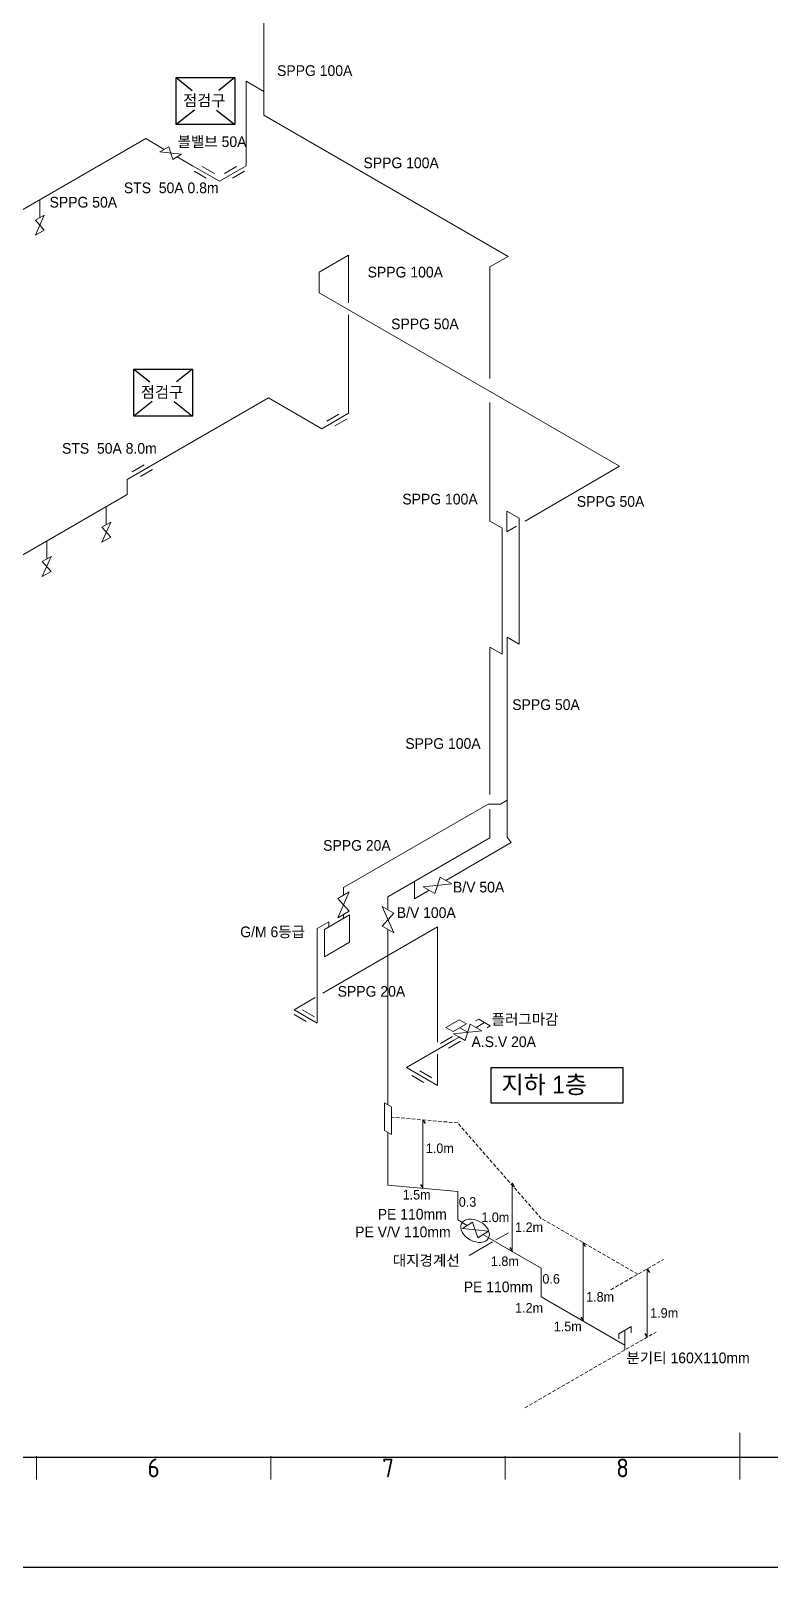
# Model space of a CAD drawing. Header units: millimetres. Extents: x 16332047 to 33387680, y -14835522 to -7015081.
# Drawn here: x 16701451 to 16717093, y -7685758 to -7653263 of the extents above; entities that cross this region are included whole.
import ezdxf
from ezdxf.enums import TextEntityAlignment as Align

# ---------------------------------------------------------------- set-up
doc = ezdxf.new("R2010")
doc.units = ezdxf.units.MM
doc.header["$LTSCALE"] = 300
doc.header["$MEASUREMENT"] = 0
doc.linetypes.add('HIDDEN', pattern=[0.375, 0.25, -0.125])
for name, color, linetype in [('3', 3, 'CONTINUOUS'), ('8', 8, 'CONTINUOUS'), ('A-HAT', 5, 'CONTINUOUS'), ('PIPE-N', 3, 'CONTINUOUS')]:
    doc.layers.add(name, color=color, linetype=linetype)
doc.layers.add('FRAME050', color=3, linetype='CONTINUOUS', lineweight=13)
doc.styles.add('GHD', font='')
doc.styles.add('ISOCP', font='isocp.shx', dxfattribs={"width": 1.1, "oblique": 30, "bigfont": 'whgtxt.shx'})
doc.styles.get('GHD').set_extended_font_data('Dotum')

msp = doc.modelspace()

# ---------------------------------------------------------------- linework, layer by layer
at = {"layer": '8'}
msp.add_lwpolyline([(16674448, -7685758), (16758448, -7685758), (16758448, -7626358), (16674448, -7626358)], close=True, dxfattribs=at)
at = {"layer": 'A-HAT', "color": 7}
for p, q in [((16704529, -7655247), (16704529, -7654253)), ((16704529, -7654253), (16704865, -7654524)), ((16705765, -7654253), (16705429, -7654524)), ((16704912, -7654940), (16704529, -7655247)), ((16705382, -7654940), (16705765, -7655247)), ((16703635, -7661414), (16703635, -7660420)), ((16703635, -7660420), (16703971, -7660690)), ((16704871, -7660420), (16704535, -7660690)), ((16704018, -7661106), (16703635, -7661414)), ((16704488, -7661106), (16704871, -7661414)), ((16709744, -7676297), (16709791, -7676375)), ((16709697, -7677665), (16709744, -7677744)), ((16711632, -7677631), (16711678, -7677710)), ((16711585, -7678999), (16711632, -7679078)), ((16713134, -7678892), (16713181, -7678971)), ((16714489, -7679445), (16714536, -7679524)), ((16713087, -7680472), (16713134, -7680551)), ((16714442, -7680813), (16714489, -7680892))]:
    msp.add_line(p, q, dxfattribs=at)
at = {"layer": 'A-HAT', "color": 7, "lineweight": 9}
for p, q in [((16710926, -7674169), (16710864, -7674205)), ((16710871, -7674343), (16711048, -7674240)), ((16711171, -7674311), (16711108, -7674347))]:
    msp.add_line(p, q, dxfattribs=at)
at = {"layer": 'A-HAT', "color": 1}
msp.add_line((16676776, -7683431), (16756121, -7683431), dxfattribs=at)
at = {"layer": 'A-HAT', "color": 7}
for points in [[(16704529, -7654253), (16705765, -7654253), (16705765, -7655247), (16704529, -7655247)], [(16703635, -7660420), (16704871, -7660420), (16704871, -7661414), (16703635, -7661414)]]:
    msp.add_lwpolyline(points, close=True, dxfattribs=at)
at = {"layer": 'FRAME050'}
for p, q in [((16716448, -7682913), (16716448, -7683905)), ((16701571, -7683409), (16701571, -7683905)), ((16706530, -7683409), (16706530, -7683905)), ((16711489, -7683409), (16711489, -7683905))]:
    msp.add_line(p, q, dxfattribs=at)
at = {"layer": 'PIPE-N', "color": 7, "lineweight": 13}
for p, q in [((16706379, -7655050), (16706379, -7635213)), ((16706379, -7654547), (16706007, -7654332)), ((16706007, -7654332), (16706007, -7656118)), ((16711548, -7658034), (16706379, -7655050)), ((16703883, -7655545), (16685652, -7666071)), ((16704275, -7655771), (16703883, -7655545)), ((16704369, -7655717), (16704181, -7655826)), ((16704181, -7655826), (16704643, -7655875)), ((16704455, -7655984), (16704369, -7655717)), ((16704643, -7655875), (16704455, -7655984)), ((16704875, -7656118), (16704549, -7655929)), ((16704875, -7656118), (16705441, -7656445)), ((16705164, -7656383), (16704909, -7656236)), ((16705335, -7656285), (16705080, -7656137)), ((16706007, -7656118), (16705441, -7656445)), ((16705547, -7656285), (16705802, -7656137)), ((16705718, -7656383), (16705973, -7656236)), ((16701644, -7656838), (16701644, -7657215)), ((16701738, -7657161), (16701550, -7657269)), ((16701550, -7657585), (16701738, -7657161)), ((16701550, -7657269), (16701738, -7657477)), ((16701738, -7657477), (16701550, -7657585)), ((16707555, -7658371), (16708174, -7658011)), ((16708174, -7659014), (16708174, -7658011)), ((16711164, -7658257), (16711548, -7658034)), ((16707555, -7658806), (16707555, -7658371)), ((16711164, -7660620), (16711164, -7658257)), ((16713907, -7662474), (16707555, -7658806)), ((16708174, -7661354), (16708174, -7659269)), ((16706477, -7661027), (16703492, -7662751)), ((16706477, -7661027), (16707608, -7661681)), ((16711164, -7663634), (16711164, -7661128)), ((16708174, -7661354), (16707608, -7661681)), ((16707714, -7661521), (16707969, -7661373)), ((16707885, -7661620), (16708141, -7661472)), ((16703598, -7662590), (16703853, -7662443)), ((16711906, -7663635), (16713907, -7662474)), ((16703492, -7663074), (16703492, -7662751)), ((16703770, -7662689), (16704025, -7662542)), ((16703492, -7663074), (16682538, -7675172)), ((16703049, -7663332), (16703049, -7663710)), ((16711523, -7663857), (16711523, -7663422)), ((16711783, -7663572), (16711523, -7663422)), ((16703143, -7663655), (16702955, -7663764)), ((16702955, -7664080), (16703143, -7663655)), ((16702955, -7663764), (16703143, -7663971)), ((16711420, -7663782), (16711164, -7663634)), ((16711523, -7663857), (16711727, -7663739)), ((16711783, -7666235), (16711783, -7663572)), ((16701790, -7664059), (16701790, -7664436)), ((16703143, -7663971), (16702955, -7664080)), ((16711420, -7664857), (16711420, -7663782)), ((16701884, -7664382), (16701696, -7664490)), ((16701696, -7664806), (16701884, -7664382)), ((16701696, -7664490), (16701884, -7664698)), ((16701884, -7664698), (16701696, -7664806)), ((16711420, -7666445), (16711420, -7664857)), ((16711164, -7669417), (16711164, -7666297)), ((16711420, -7666445), (16711164, -7666297)), ((16711783, -7666235), (16711526, -7666087)), ((16711526, -7670315), (16711526, -7666087)), ((16708065, -7671385), (16711123, -7669620)), ((16711385, -7669618), (16711123, -7669620)), ((16711385, -7669618), (16711526, -7669537)), ((16711164, -7670332), (16711164, -7669723)), ((16709006, -7671579), (16711164, -7670332)), ((16710233, -7671236), (16711613, -7670433)), ((16711613, -7670433), (16711526, -7670315)), ((16709998, -7671511), (16710109, -7671164)), ((16710109, -7671164), (16710354, -7671305)), ((16710416, -7671128), (16710232, -7671235)), ((16708187, -7671473), (16707943, -7671614)), ((16707943, -7672025), (16708187, -7671473)), ((16708065, -7671543), (16708065, -7671385)), ((16709567, -7671620), (16709567, -7671256)), ((16709567, -7671620), (16709876, -7671440)), ((16710354, -7671305), (16709754, -7671370)), ((16709754, -7671370), (16709998, -7671511)), ((16710053, -7671341), (16710059, -7671337)), ((16707943, -7671614), (16708187, -7671883)), ((16708187, -7671883), (16707943, -7672025)), ((16708187, -7671883), (16708053, -7671961)), ((16708884, -7671786), (16709128, -7671927)), ((16709128, -7672338), (16708884, -7671786)), ((16709006, -7671856), (16709006, -7671579)), ((16707756, -7672106), (16707512, -7672247)), ((16707626, -7673617), (16710052, -7672216)), ((16708195, -7671962), (16707662, -7672270)), ((16707756, -7672216), (16707756, -7672106)), ((16708065, -7672037), (16708065, -7671954)), ((16708195, -7672538), (16708195, -7671962)), ((16709128, -7671927), (16708884, -7672197)), ((16708884, -7672197), (16709128, -7672338)), ((16710052, -7672216), (16710052, -7674651)), ((16707512, -7674248), (16707512, -7672247)), ((16707662, -7672846), (16707662, -7672270)), ((16708195, -7672538), (16707662, -7672846)), ((16709006, -7675978), (16709006, -7672267)), ((16707022, -7673966), (16707468, -7673708)), ((16707512, -7674248), (16707022, -7673966)), ((16707024, -7674066), (16707279, -7674213)), ((16707195, -7673967), (16707450, -7674114)), ((16711171, -7674311), (16710926, -7674169)), ((16710516, -7674179), (16710232, -7674344)), ((16710232, -7674344), (16710383, -7674431)), ((16710383, -7674431), (16710668, -7674267)), ((16710393, -7674477), (16710993, -7674413)), ((16710637, -7674619), (16710393, -7674477)), ((16710516, -7674179), (16710668, -7674267)), ((16710526, -7674349), (16710693, -7674445)), ((16710748, -7674272), (16710637, -7674619)), ((16710993, -7674413), (16710748, -7674272)), ((16710400, -7674614), (16709399, -7675192)), ((16710115, -7674680), (16710370, -7674533)), ((16710287, -7674779), (16710542, -7674632)), ((16710400, -7674614), (16710515, -7674548)), ((16710637, -7674619), (16710503, -7674541)), ((16710052, -7674910), (16710052, -7675569)), ((16709006, -7675978), (16709006, -7675465)), ((16710052, -7675569), (16709399, -7675192)), ((16709510, -7675356), (16709765, -7675503)), ((16709682, -7675257), (16709937, -7675404)), ((16708934, -7676523), (16708934, -7675936)), ((16709078, -7676020), (16708934, -7675936)), ((16709078, -7676607), (16709078, -7676020)), ((16709744, -7677744), (16709744, -7676297)), ((16709078, -7676607), (16708934, -7676523)), ((16709006, -7677679), (16709006, -7676565)), ((16709006, -7676920), (16709006, -7676565)), ((16710482, -7677808), (16709006, -7677679)), ((16711632, -7679078), (16711632, -7677631)), ((16710482, -7678414), (16710482, -7677808)), ((16710684, -7678530), (16710482, -7678414)), ((16710793, -7678463), (16710583, -7678592)), ((16710583, -7678592), (16711131, -7678648)), ((16710904, -7678788), (16710793, -7678463)), ((16711131, -7678648), (16710904, -7678788)), ((16712250, -7679435), (16711013, -7678721)), ((16711288, -7678836), (16711554, -7678682)), ((16710723, -7679162), (16711221, -7678874)), ((16713134, -7680551), (16713134, -7678892)), ((16712250, -7680041), (16712250, -7679435)), ((16714489, -7680892), (16714489, -7679445)), ((16714018, -7681061), (16712250, -7680041)), ((16713888, -7680819), (16714148, -7680669)), ((16714148, -7680803), (16714148, -7680669)), ((16713888, -7680926), (16713888, -7680819)), ((16714018, -7681164), (16714018, -7680744))]:
    msp.add_line(p, q, dxfattribs=at)
at = {"layer": 'PIPE-N', "color": 7}
for p, q in [((16711192, -7675945), (16711192, -7675188)), ((16711192, -7675188), (16713974, -7675188)), ((16711192, -7675188), (16713974, -7675188)), ((16713974, -7675188), (16713974, -7675945)), ((16713974, -7675945), (16711192, -7675945)), ((16713974, -7675945), (16711192, -7675945))]:
    msp.add_line(p, q, dxfattribs=at)
at = {"layer": 'PIPE-N', "color": 7, "linetype": 'HIDDEN', "lineweight": 13}
for p, q in [((16710482, -7676361), (16709078, -7676238)), ((16712250, -7678382), (16710482, -7676361)), ((16714290, -7679560), (16712250, -7678382)), ((16713721, -7679889), (16714831, -7679248)), ((16711901, -7682386), (16714678, -7680783))]:
    msp.add_line(p, q, dxfattribs=at)
at = {"layer": 'PIPE-N', "color": 7, "lineweight": 13}
msp.add_ellipse((16710848, -7678642), major_axis=(285, -154), ratio=0.67526, dxfattribs=at)

# ---------------------------------------------------------------- texts
at = {"layer": '3', "color": 7, "lineweight": 13, "style": 'GHD'}
for s, height, p in [('SPPG 100A', 225.8, (16706661, -7654219)), ('점검구', 237.1, (16704675, -7654856)), ('볼밸브 50A', 225.8, (16704556, -7655722)), ('SPPG 100A', 225.8, (16708488, -7656170)), ('STS  50A 0.8m', 225.82, (16703421, -7656698)), ('SPPG 50A', 225.8, (16701849, -7657002)), ('SPPG 100A', 225.8, (16708577, -7658481)), ('SPPG 50A', 225.8, (16709074, -7659576)), ('점검구', 237.1, (16703781, -7661023)), ('STS  50A 8.0m', 225.82, (16702113, -7662208)), ('SPPG 100A', 225.8, (16709311, -7663281)), ('SPPG 50A', 225.8, (16713001, -7663331)), ('SPPG 50A', 225.8, (16711635, -7667628)), ('SPPG 100A', 225.8, (16709374, -7668450)), ('SPPG 20A', 225.8, (16707636, -7670605)), ('B/V 50A', 225.8, (16710382, -7671487)), ('B/V 100A', 225.8, (16709192, -7672027)), ('G/M 6등급', 225.8, (16705882, -7672433)), ('SPPG 20A', 225.8, (16707943, -7673691)), ('플러그마감', 225.8, (16711198, -7674282)), ('A.S.V 20A', 225.8, (16710774, -7674757)), ('1.0m', 203.2, (16709808, -7676998)), ('1.5m', 203.2, (16709318, -7677981)), ('0.3', 203.2, (16710505, -7678134)), ('PE 110mm', 225.8, (16708790, -7678405)), ('1.0m', 203.2, (16710982, -7678458)), ('PE V/V 110mm', 225.82, (16708313, -7678779)), ('1.2m', 203.2, (16711696, -7678668)), ('대지경계선', 225.8, (16709108, -7679381)), ('1.8m', 203.2, (16711183, -7679387)), ('0.6', 203.2, (16712273, -7679761)), ('PE 110mm', 225.8, (16710609, -7679942)), ('1.8m', 203.2, (16713198, -7680141)), ('1.2m', 203.2, (16711696, -7680373)), ('1.9m', 203.2, (16714553, -7680482)), ('1.5m', 203.2, (16712514, -7680766)), ('분기티 160X110mm', 225.82, (16714050, -7681443))]:
    msp.add_text(s, height=height, dxfattribs=at).set_placement(p)
at = {"layer": '3', "color": 7, "style": 'GHD'}
msp.add_text('지하 1층', height=372.3, dxfattribs=at).set_placement((16711409, -7675737))
at = {"layer": 'FRAME050', "style": 'ISOCP'}
for s, p in [('6', (16704051, -7683657)), ('7', (16709010, -7683657)), ('8', (16713969, -7683657))]:
    msp.add_text(s, height=397, dxfattribs=at).set_placement(p, align=Align.MIDDLE)

doc.saveas('drawing.dxf')
